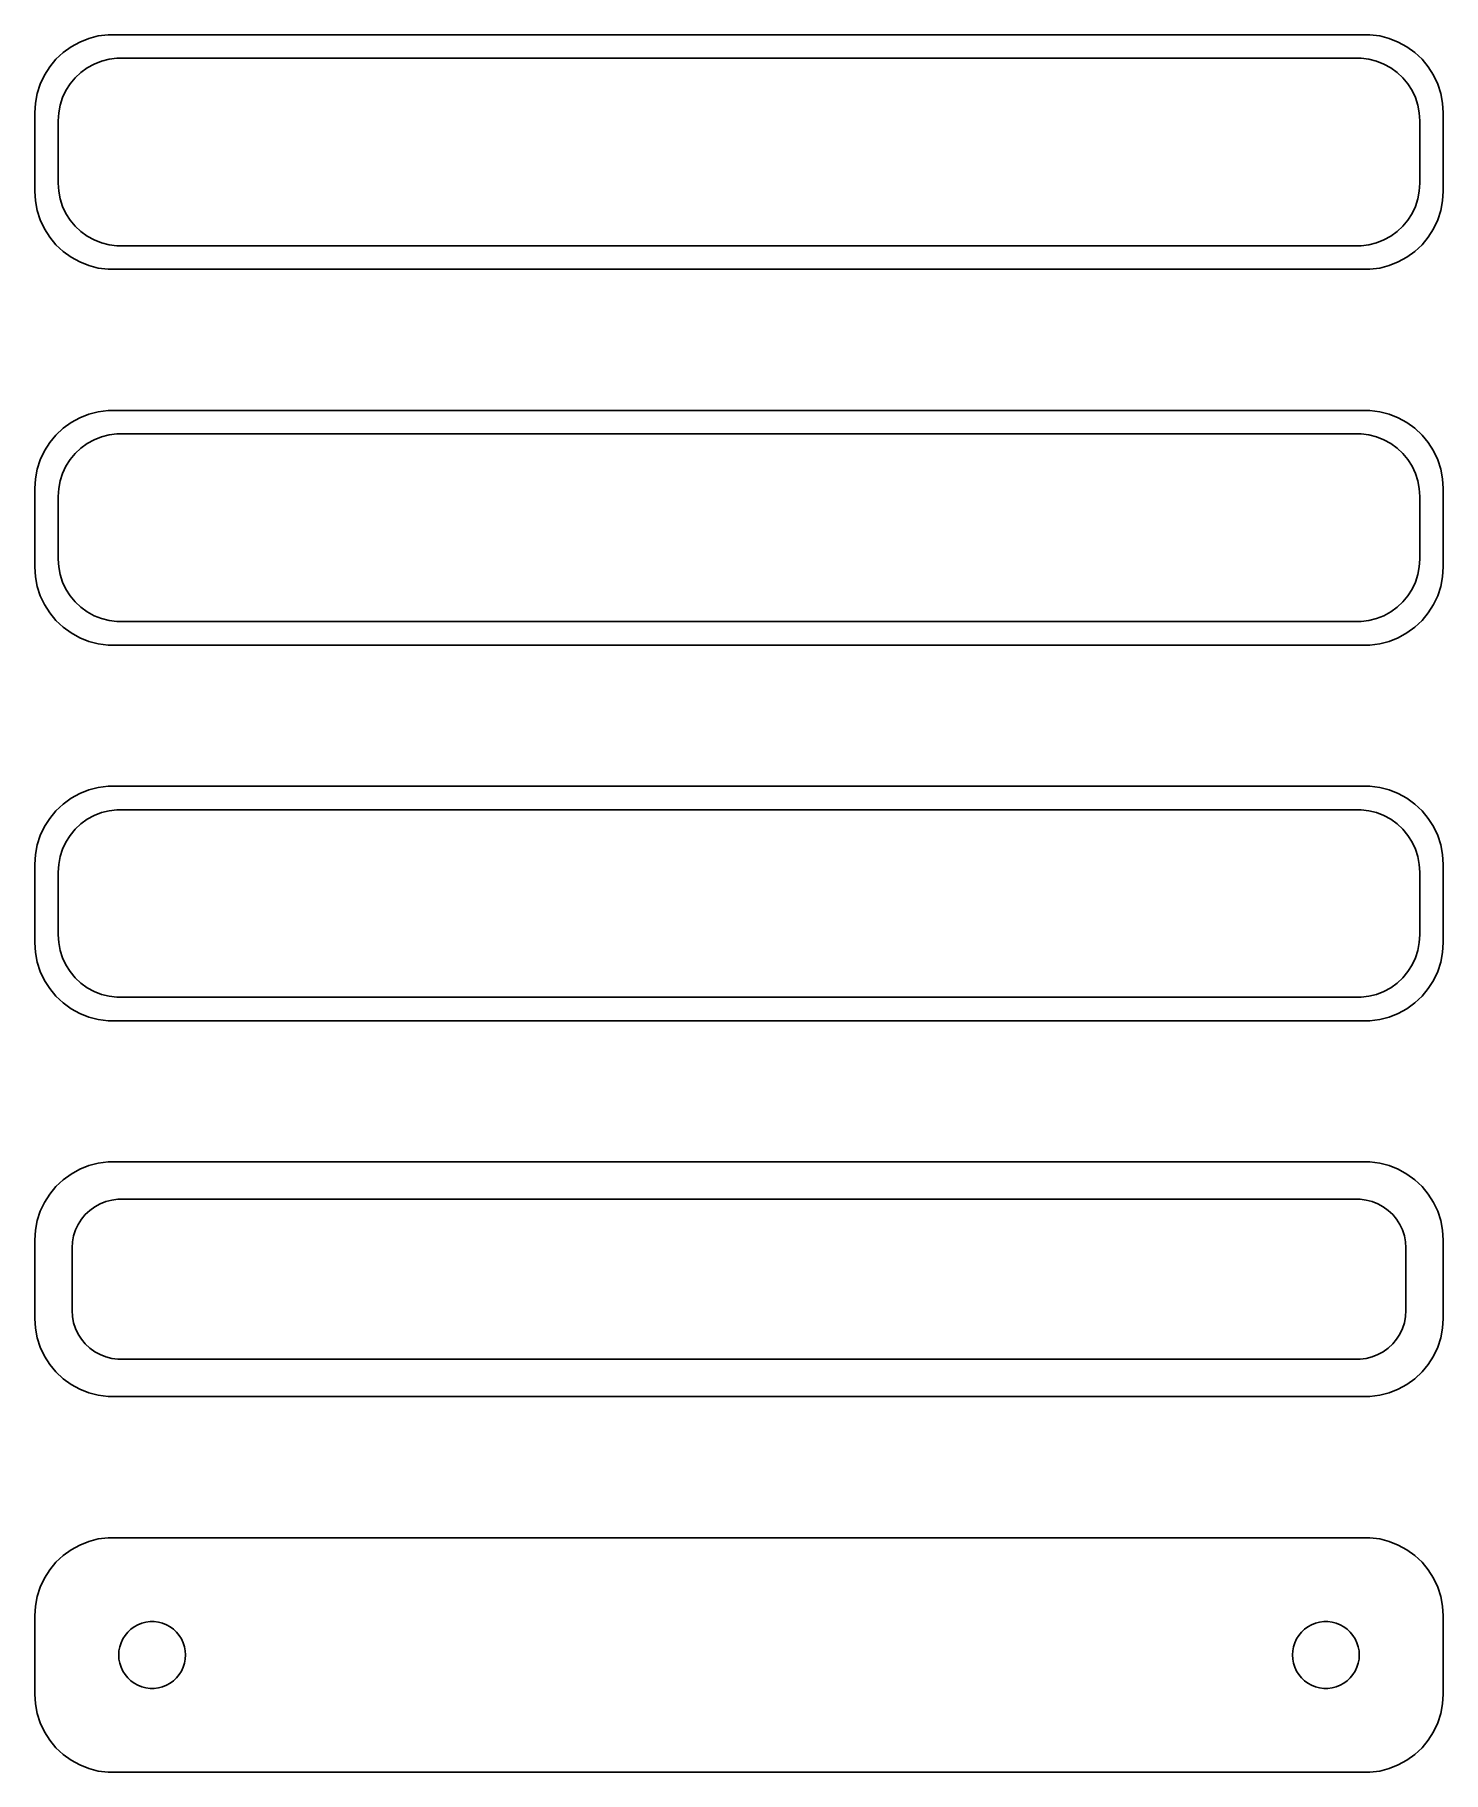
# Model space of a CAD drawing. Header units: metres. Extents: x -45 to 45, y 113 to 223.
import ezdxf

# ---------------------------------------------------------------- set-up
doc = ezdxf.new("R2010")
doc.units = ezdxf.units.M

msp = doc.modelspace()

# ---------------------------------------------------------------- linework, layer by layer
for p, q in [((-41.5451, 223.255), (-42.1289, 223.024)), ((-40.9369, 223.411), (-41.5451, 223.255)), ((-40.3139, 223.49), (-40.9369, 223.411)), ((40.3139, 223.49), (-40.3139, 223.49)), ((40.9369, 223.411), (40.3139, 223.49)), ((41.5451, 223.255), (40.9369, 223.411)), ((42.1289, 223.024), (41.5451, 223.255)), ((-43.1871, 222.353), (-43.6448, 221.923)), ((-42.6791, 222.722), (-43.1871, 222.353)), ((-42.1289, 223.024), (-42.6791, 222.722)), ((-40.2495, 221.929), (-39.7512, 221.992)), ((-39.7512, 221.992), (39.7512, 221.992)), ((39.7512, 221.992), (40.2495, 221.929)), ((42.6791, 222.722), (42.1289, 223.024)), ((43.1871, 222.353), (42.6791, 222.722)), ((43.6448, 221.923), (43.1871, 222.353)), ((-44.3815, 220.909), (-44.6489, 220.341)), ((-44.0451, 221.439), (-44.3815, 220.909)), ((-43.6448, 221.923), (-44.0451, 221.439)), ((-42.4159, 220.738), (-42.0497, 221.082)), ((-42.0497, 221.082), (-41.6433, 221.377)), ((-41.6433, 221.377), (-41.2031, 221.619)), ((-41.2031, 221.619), (-40.7361, 221.804)), ((-40.7361, 221.804), (-40.2495, 221.929)), ((40.2495, 221.929), (40.7361, 221.804)), ((40.7361, 221.804), (41.2031, 221.619)), ((41.2031, 221.619), (41.6433, 221.377)), ((41.6433, 221.377), (42.0497, 221.082)), ((42.0497, 221.082), (42.4159, 220.738)), ((44.0451, 221.439), (43.6448, 221.923)), ((44.3815, 220.909), (44.0451, 221.439)), ((44.6489, 220.341), (44.3815, 220.909)), ((-44.8429, 219.743), (-44.9606, 219.127)), ((-44.6489, 220.341), (-44.8429, 219.743)), ((-43.2191, 219.472), (-43.0052, 219.927)), ((-43.0052, 219.927), (-42.7361, 220.351)), ((-42.7361, 220.351), (-42.4159, 220.738)), ((42.4159, 220.738), (42.7361, 220.351)), ((42.7361, 220.351), (43.0052, 219.927)), ((43.0052, 219.927), (43.2191, 219.472)), ((44.8429, 219.743), (44.6489, 220.341)), ((44.9606, 219.127), (44.8429, 219.743)), ((-44.9606, 219.127), (-45, 218.5)), ((-43.4685, 218.501), (-43.3743, 218.995)), ((-43.3743, 218.995), (-43.2191, 219.472)), ((43.2191, 219.472), (43.3743, 218.995)), ((43.3743, 218.995), (43.4685, 218.501)), ((45, 218.5), (44.9606, 219.127)), ((-45, 218.5), (-45, 213.5)), ((-43.5, 218), (-43.4685, 218.501)), ((-43.5, 214), (-43.5, 218)), ((43.4685, 218.501), (43.5, 218)), ((43.5, 218), (43.5, 214)), ((45, 213.5), (45, 218.5)), ((-45, 213.5), (-44.9606, 212.873)), ((-43.4685, 213.499), (-43.5, 214)), ((-43.3743, 213.005), (-43.4685, 213.499)), ((43.4685, 213.499), (43.3743, 213.005)), ((43.5, 214), (43.4685, 213.499)), ((44.9606, 212.873), (45, 213.5)), ((-44.9606, 212.873), (-44.8429, 212.257)), ((-44.8429, 212.257), (-44.6489, 211.659)), ((-43.2191, 212.528), (-43.3743, 213.005)), ((-43.0052, 212.073), (-43.2191, 212.528)), ((-42.7361, 211.649), (-43.0052, 212.073)), ((43.0052, 212.073), (42.7361, 211.649)), ((43.2191, 212.528), (43.0052, 212.073)), ((43.3743, 213.005), (43.2191, 212.528)), ((44.6489, 211.659), (44.8429, 212.257)), ((44.8429, 212.257), (44.9606, 212.873)), ((-44.6489, 211.659), (-44.3815, 211.091)), ((-44.3815, 211.091), (-44.0451, 210.561)), ((-42.4159, 211.262), (-42.7361, 211.649)), ((-42.0497, 210.918), (-42.4159, 211.262)), ((-41.6433, 210.623), (-42.0497, 210.918)), ((42.0497, 210.918), (41.6433, 210.623)), ((42.4159, 211.262), (42.0497, 210.918)), ((42.7361, 211.649), (42.4159, 211.262)), ((44.0451, 210.561), (44.3815, 211.091)), ((44.3815, 211.091), (44.6489, 211.659)), ((-44.0451, 210.561), (-43.6448, 210.077)), ((-43.6448, 210.077), (-43.1871, 209.647)), ((-41.2031, 210.381), (-41.6433, 210.623)), ((-40.7361, 210.196), (-41.2031, 210.381)), ((-40.2495, 210.071), (-40.7361, 210.196)), ((-39.7512, 210.008), (-40.2495, 210.071)), ((39.7512, 210.008), (-39.7512, 210.008)), ((40.2495, 210.071), (39.7512, 210.008)), ((40.7361, 210.196), (40.2495, 210.071)), ((41.2031, 210.381), (40.7361, 210.196)), ((41.6433, 210.623), (41.2031, 210.381)), ((43.1871, 209.647), (43.6448, 210.077)), ((43.6448, 210.077), (44.0451, 210.561)), ((-43.1871, 209.647), (-42.6791, 209.278)), ((-42.6791, 209.278), (-42.1289, 208.976)), ((-42.1289, 208.976), (-41.5451, 208.745)), ((-41.5451, 208.745), (-40.9369, 208.589)), ((40.9369, 208.589), (41.5451, 208.745)), ((41.5451, 208.745), (42.1289, 208.976)), ((42.1289, 208.976), (42.6791, 209.278)), ((42.6791, 209.278), (43.1871, 209.647)), ((-40.9369, 208.589), (-40.3139, 208.51)), ((-40.3139, 208.51), (40.3139, 208.51)), ((40.3139, 208.51), (40.9369, 208.589)), ((-42.6791, 198.722), (-43.1871, 198.353)), ((-42.1289, 199.024), (-42.6791, 198.722)), ((-41.5451, 199.255), (-42.1289, 199.024)), ((-40.9369, 199.411), (-41.5451, 199.255)), ((-40.3139, 199.49), (-40.9369, 199.411)), ((40.3139, 199.49), (-40.3139, 199.49)), ((40.9369, 199.411), (40.3139, 199.49)), ((41.5451, 199.255), (40.9369, 199.411)), ((42.1289, 199.024), (41.5451, 199.255)), ((42.6791, 198.722), (42.1289, 199.024)), ((43.1871, 198.353), (42.6791, 198.722)), ((-43.6448, 197.923), (-44.0451, 197.439)), ((-43.1871, 198.353), (-43.6448, 197.923)), ((-41.6433, 197.377), (-41.2031, 197.619)), ((-41.2031, 197.619), (-40.7361, 197.804)), ((-40.7361, 197.804), (-40.2495, 197.929)), ((-40.2495, 197.929), (-39.7512, 197.992)), ((-39.7512, 197.992), (39.7512, 197.992)), ((39.7512, 197.992), (40.2495, 197.929)), ((40.2495, 197.929), (40.7361, 197.804)), ((40.7361, 197.804), (41.2031, 197.619)), ((41.2031, 197.619), (41.6433, 197.377)), ((43.6448, 197.923), (43.1871, 198.353)), ((44.0451, 197.439), (43.6448, 197.923)), ((-44.3815, 196.909), (-44.6489, 196.341)), ((-44.0451, 197.439), (-44.3815, 196.909)), ((-42.7361, 196.351), (-42.4159, 196.738)), ((-42.4159, 196.738), (-42.0497, 197.082)), ((-42.0497, 197.082), (-41.6433, 197.377)), ((41.6433, 197.377), (42.0497, 197.082)), ((42.0497, 197.082), (42.4159, 196.738)), ((42.4159, 196.738), (42.7361, 196.351)), ((44.3815, 196.909), (44.0451, 197.439)), ((44.6489, 196.341), (44.3815, 196.909)), ((-44.8429, 195.743), (-44.9606, 195.127)), ((-44.6489, 196.341), (-44.8429, 195.743)), ((-43.3743, 194.995), (-43.2191, 195.472)), ((-43.2191, 195.472), (-43.0052, 195.927)), ((-43.0052, 195.927), (-42.7361, 196.351)), ((42.7361, 196.351), (43.0052, 195.927)), ((43.0052, 195.927), (43.2191, 195.472)), ((43.2191, 195.472), (43.3743, 194.995)), ((44.8429, 195.743), (44.6489, 196.341)), ((44.9606, 195.127), (44.8429, 195.743)), ((-44.9606, 195.127), (-45, 194.5)), ((-45, 194.5), (-45, 189.5)), ((-43.5, 194), (-43.4685, 194.501)), ((-43.4685, 194.501), (-43.3743, 194.995)), ((43.3743, 194.995), (43.4685, 194.501)), ((43.4685, 194.501), (43.5, 194)), ((45, 194.5), (44.9606, 195.127)), ((45, 189.5), (45, 194.5)), ((-43.5, 190), (-43.5, 194)), ((43.5, 194), (43.5, 190)), ((-43.4685, 189.499), (-43.5, 190)), ((43.5, 190), (43.4685, 189.499)), ((-45, 189.5), (-44.9606, 188.873)), ((-44.9606, 188.873), (-44.8429, 188.257)), ((-43.3743, 189.005), (-43.4685, 189.499)), ((-43.2191, 188.528), (-43.3743, 189.005)), ((43.3743, 189.005), (43.2191, 188.528)), ((43.4685, 189.499), (43.3743, 189.005)), ((44.8429, 188.257), (44.9606, 188.873)), ((44.9606, 188.873), (45, 189.5)), ((-44.8429, 188.257), (-44.6489, 187.659)), ((-44.6489, 187.659), (-44.3815, 187.091)), ((-43.0052, 188.073), (-43.2191, 188.528)), ((-42.7361, 187.649), (-43.0052, 188.073)), ((-42.4159, 187.262), (-42.7361, 187.649)), ((42.7361, 187.649), (42.4159, 187.262)), ((43.0052, 188.073), (42.7361, 187.649)), ((43.2191, 188.528), (43.0052, 188.073)), ((44.3815, 187.091), (44.6489, 187.659)), ((44.6489, 187.659), (44.8429, 188.257)), ((-44.3815, 187.091), (-44.0451, 186.561)), ((-44.0451, 186.561), (-43.6448, 186.077)), ((-42.0497, 186.918), (-42.4159, 187.262)), ((-41.6433, 186.623), (-42.0497, 186.918)), ((-41.2031, 186.381), (-41.6433, 186.623)), ((41.6433, 186.623), (41.2031, 186.381)), ((42.0497, 186.918), (41.6433, 186.623)), ((42.4159, 187.262), (42.0497, 186.918)), ((43.6448, 186.077), (44.0451, 186.561)), ((44.0451, 186.561), (44.3815, 187.091)), ((-43.6448, 186.077), (-43.1871, 185.647)), ((-43.1871, 185.647), (-42.6791, 185.278)), ((-40.7361, 186.196), (-41.2031, 186.381)), ((-40.2495, 186.071), (-40.7361, 186.196)), ((-39.7512, 186.008), (-40.2495, 186.071)), ((39.7512, 186.008), (-39.7512, 186.008)), ((40.2495, 186.071), (39.7512, 186.008)), ((40.7361, 186.196), (40.2495, 186.071)), ((41.2031, 186.381), (40.7361, 186.196)), ((42.6791, 185.278), (43.1871, 185.647)), ((43.1871, 185.647), (43.6448, 186.077)), ((-42.6791, 185.278), (-42.1289, 184.976)), ((-42.1289, 184.976), (-41.5451, 184.745)), ((-41.5451, 184.745), (-40.9369, 184.589)), ((-40.9369, 184.589), (-40.3139, 184.51)), ((-40.3139, 184.51), (40.3139, 184.51)), ((40.3139, 184.51), (40.9369, 184.589)), ((40.9369, 184.589), (41.5451, 184.745)), ((41.5451, 184.745), (42.1289, 184.976)), ((42.1289, 184.976), (42.6791, 185.278)), ((-40.9369, 175.411), (-41.5451, 175.255)), ((-40.3139, 175.49), (-40.9369, 175.411)), ((40.3139, 175.49), (-40.3139, 175.49)), ((40.9369, 175.411), (40.3139, 175.49)), ((41.5451, 175.255), (40.9369, 175.411)), ((-43.1871, 174.353), (-43.6448, 173.923)), ((-42.6791, 174.722), (-43.1871, 174.353)), ((-42.1289, 175.024), (-42.6791, 174.722)), ((-41.5451, 175.255), (-42.1289, 175.024)), ((42.1289, 175.024), (41.5451, 175.255)), ((42.6791, 174.722), (42.1289, 175.024)), ((43.1871, 174.353), (42.6791, 174.722)), ((43.6448, 173.923), (43.1871, 174.353)), ((-44.0451, 173.439), (-44.3815, 172.909)), ((-43.6448, 173.923), (-44.0451, 173.439)), ((-42.0497, 173.082), (-41.6433, 173.377)), ((-41.6433, 173.377), (-41.2031, 173.619)), ((-41.2031, 173.619), (-40.7361, 173.804)), ((-40.7361, 173.804), (-40.2495, 173.929)), ((-40.2495, 173.929), (-39.7512, 173.992)), ((-39.7512, 173.992), (39.7512, 173.992)), ((39.7512, 173.992), (40.2495, 173.929)), ((40.2495, 173.929), (40.7361, 173.804)), ((40.7361, 173.804), (41.2031, 173.619)), ((41.2031, 173.619), (41.6433, 173.377)), ((41.6433, 173.377), (42.0497, 173.082)), ((44.0451, 173.439), (43.6448, 173.923)), ((44.3815, 172.909), (44.0451, 173.439)), ((-44.6489, 172.341), (-44.8429, 171.743)), ((-44.3815, 172.909), (-44.6489, 172.341)), ((-43.0052, 171.927), (-42.7361, 172.351)), ((-42.7361, 172.351), (-42.4159, 172.738)), ((-42.4159, 172.738), (-42.0497, 173.082)), ((42.0497, 173.082), (42.4159, 172.738)), ((42.4159, 172.738), (42.7361, 172.351)), ((42.7361, 172.351), (43.0052, 171.927)), ((44.6489, 172.341), (44.3815, 172.909)), ((44.8429, 171.743), (44.6489, 172.341)), ((-44.9606, 171.127), (-45, 170.5)), ((-44.8429, 171.743), (-44.9606, 171.127)), ((-43.4685, 170.501), (-43.3743, 170.995)), ((-43.3743, 170.995), (-43.2191, 171.472)), ((-43.2191, 171.472), (-43.0052, 171.927)), ((43.0052, 171.927), (43.2191, 171.472)), ((43.2191, 171.472), (43.3743, 170.995)), ((43.3743, 170.995), (43.4685, 170.501)), ((44.9606, 171.127), (44.8429, 171.743)), ((45, 170.5), (44.9606, 171.127)), ((-45, 170.5), (-45, 165.5)), ((-43.5, 170), (-43.4685, 170.501)), ((-43.5, 166), (-43.5, 170)), ((43.4685, 170.501), (43.5, 170)), ((43.5, 170), (43.5, 166)), ((45, 165.5), (45, 170.5)), ((-45, 165.5), (-44.9606, 164.873)), ((-43.4685, 165.499), (-43.5, 166)), ((-43.3743, 165.005), (-43.4685, 165.499)), ((43.4685, 165.499), (43.3743, 165.005)), ((43.5, 166), (43.4685, 165.499)), ((44.9606, 164.873), (45, 165.5)), ((-44.9606, 164.873), (-44.8429, 164.257)), ((-44.8429, 164.257), (-44.6489, 163.659)), ((-43.2191, 164.528), (-43.3743, 165.005)), ((-43.0052, 164.073), (-43.2191, 164.528)), ((43.2191, 164.528), (43.0052, 164.073)), ((43.3743, 165.005), (43.2191, 164.528)), ((44.6489, 163.659), (44.8429, 164.257)), ((44.8429, 164.257), (44.9606, 164.873)), ((-44.6489, 163.659), (-44.3815, 163.091)), ((-42.7361, 163.649), (-43.0052, 164.073)), ((-42.4159, 163.262), (-42.7361, 163.649)), ((-42.0497, 162.918), (-42.4159, 163.262)), ((42.4159, 163.262), (42.0497, 162.918)), ((42.7361, 163.649), (42.4159, 163.262)), ((43.0052, 164.073), (42.7361, 163.649)), ((44.3815, 163.091), (44.6489, 163.659)), ((-44.3815, 163.091), (-44.0451, 162.561)), ((-44.0451, 162.561), (-43.6448, 162.077)), ((-43.6448, 162.077), (-43.1871, 161.647)), ((-41.6433, 162.623), (-42.0497, 162.918)), ((-41.2031, 162.381), (-41.6433, 162.623)), ((-40.7361, 162.196), (-41.2031, 162.381)), ((-40.2495, 162.071), (-40.7361, 162.196)), ((-39.7512, 162.008), (-40.2495, 162.071)), ((40.2495, 162.071), (39.7512, 162.008)), ((40.7361, 162.196), (40.2495, 162.071)), ((41.2031, 162.381), (40.7361, 162.196)), ((41.6433, 162.623), (41.2031, 162.381)), ((42.0497, 162.918), (41.6433, 162.623)), ((43.1871, 161.647), (43.6448, 162.077)), ((43.6448, 162.077), (44.0451, 162.561)), ((44.0451, 162.561), (44.3815, 163.091)), ((-43.1871, 161.647), (-42.6791, 161.278)), ((-42.6791, 161.278), (-42.1289, 160.976)), ((-42.1289, 160.976), (-41.5451, 160.745)), ((39.7512, 162.008), (-39.7512, 162.008)), ((41.5451, 160.745), (42.1289, 160.976)), ((42.1289, 160.976), (42.6791, 161.278)), ((42.6791, 161.278), (43.1871, 161.647)), ((-41.5451, 160.745), (-40.9369, 160.589)), ((-40.9369, 160.589), (-40.3139, 160.51)), ((-40.3139, 160.51), (40.3139, 160.51)), ((40.3139, 160.51), (40.9369, 160.589)), ((40.9369, 160.589), (41.5451, 160.745)), ((-42.1289, 151.024), (-42.6791, 150.722)), ((-41.5451, 151.255), (-42.1289, 151.024)), ((-40.9369, 151.411), (-41.5451, 151.255)), ((-40.3139, 151.49), (-40.9369, 151.411)), ((40.3139, 151.49), (-40.3139, 151.49)), ((40.9369, 151.411), (40.3139, 151.49)), ((41.5451, 151.255), (40.9369, 151.411)), ((42.1289, 151.024), (41.5451, 151.255)), ((42.6791, 150.722), (42.1289, 151.024)), ((-43.6448, 149.923), (-44.0451, 149.439)), ((-43.1871, 150.353), (-43.6448, 149.923)), ((-42.6791, 150.722), (-43.1871, 150.353)), ((43.1871, 150.353), (42.6791, 150.722)), ((43.6448, 149.923), (43.1871, 150.353)), ((44.0451, 149.439), (43.6448, 149.923)), ((-44.3815, 148.909), (-44.6489, 148.341)), ((-44.0451, 149.439), (-44.3815, 148.909)), ((-41.168, 148.628), (-40.8254, 148.817)), ((-40.8254, 148.817), (-40.4619, 148.961)), ((-40.4619, 148.961), (-40.0833, 149.058)), ((-40.0833, 149.058), (-39.6954, 149.107)), ((-39.6954, 149.107), (39.6954, 149.107)), ((39.6954, 149.107), (40.0833, 149.058)), ((40.0833, 149.058), (40.4619, 148.961)), ((40.4619, 148.961), (40.8254, 148.817)), ((40.8254, 148.817), (41.168, 148.628)), ((44.3815, 148.909), (44.0451, 149.439)), ((44.6489, 148.341), (44.3815, 148.909)), ((-44.8429, 147.743), (-44.9606, 147.127)), ((-44.6489, 148.341), (-44.8429, 147.743)), ((-42.2279, 147.5), (-42.0184, 147.83)), ((-42.0184, 147.83), (-41.7692, 148.131)), ((-41.7692, 148.131), (-41.4842, 148.399)), ((-41.4842, 148.399), (-41.168, 148.628)), ((41.168, 148.628), (41.4842, 148.399)), ((41.4842, 148.399), (41.7692, 148.131)), ((41.7692, 148.131), (42.0184, 147.83)), ((42.0184, 147.83), (42.2279, 147.5)), ((44.8429, 147.743), (44.6489, 148.341)), ((44.9606, 147.127), (44.8429, 147.743)), ((-44.9606, 147.127), (-45, 146.5)), ((-45, 146.5), (-45, 141.5)), ((-42.5884, 146.39), (-42.5151, 146.774)), ((-42.5151, 146.774), (-42.3943, 147.146)), ((-42.3943, 147.146), (-42.2279, 147.5)), ((42.2279, 147.5), (42.3943, 147.146)), ((42.3943, 147.146), (42.5151, 146.774)), ((42.5151, 146.774), (42.5884, 146.39)), ((45, 146.5), (44.9606, 147.127)), ((45, 141.5), (45, 146.5)), ((-42.6129, 146), (-42.5884, 146.39)), ((-42.6129, 142), (-42.6129, 146)), ((42.5884, 146.39), (42.6129, 146)), ((42.6129, 146), (42.6129, 142)), ((-45, 141.5), (-44.9606, 140.873)), ((-42.5884, 141.61), (-42.6129, 142)), ((-42.5151, 141.226), (-42.5884, 141.61)), ((-42.3943, 140.854), (-42.5151, 141.226)), ((42.5151, 141.226), (42.3943, 140.854)), ((42.5884, 141.61), (42.5151, 141.226)), ((42.6129, 142), (42.5884, 141.61)), ((44.9606, 140.873), (45, 141.5)), ((-44.9606, 140.873), (-44.8429, 140.257)), ((-44.8429, 140.257), (-44.6489, 139.659)), ((-42.2279, 140.5), (-42.3943, 140.854)), ((-42.0184, 140.17), (-42.2279, 140.5)), ((-41.7692, 139.869), (-42.0184, 140.17)), ((-41.4842, 139.601), (-41.7692, 139.869)), ((41.7692, 139.869), (41.4842, 139.601)), ((42.0184, 140.17), (41.7692, 139.869)), ((42.2279, 140.5), (42.0184, 140.17)), ((42.3943, 140.854), (42.2279, 140.5)), ((44.6489, 139.659), (44.8429, 140.257)), ((44.8429, 140.257), (44.9606, 140.873)), ((-44.6489, 139.659), (-44.3815, 139.091)), ((-44.3815, 139.091), (-44.0451, 138.561)), ((-41.168, 139.372), (-41.4842, 139.601)), ((-40.8254, 139.183), (-41.168, 139.372)), ((-40.4619, 139.039), (-40.8254, 139.183)), ((-40.0833, 138.942), (-40.4619, 139.039)), ((-39.6954, 138.893), (-40.0833, 138.942)), ((39.6954, 138.893), (-39.6954, 138.893)), ((40.0833, 138.942), (39.6954, 138.893)), ((40.4619, 139.039), (40.0833, 138.942)), ((40.8254, 139.183), (40.4619, 139.039)), ((41.168, 139.372), (40.8254, 139.183)), ((41.4842, 139.601), (41.168, 139.372)), ((44.0451, 138.561), (44.3815, 139.091)), ((44.3815, 139.091), (44.6489, 139.659)), ((-44.0451, 138.561), (-43.6448, 138.077)), ((-43.6448, 138.077), (-43.1871, 137.647)), ((-43.1871, 137.647), (-42.6791, 137.278)), ((42.6791, 137.278), (43.1871, 137.647)), ((43.1871, 137.647), (43.6448, 138.077)), ((43.6448, 138.077), (44.0451, 138.561)), ((-42.6791, 137.278), (-42.1289, 136.976)), ((-42.1289, 136.976), (-41.5451, 136.745)), ((-41.5451, 136.745), (-40.9369, 136.589)), ((-40.9369, 136.589), (-40.3139, 136.51)), ((-40.3139, 136.51), (40.3139, 136.51)), ((40.3139, 136.51), (40.9369, 136.589)), ((40.9369, 136.589), (41.5451, 136.745)), ((41.5451, 136.745), (42.1289, 136.976)), ((42.1289, 136.976), (42.6791, 137.278)), ((-42.6791, 126.722), (-43.1871, 126.353)), ((-42.1289, 127.024), (-42.6791, 126.722)), ((-41.5451, 127.255), (-42.1289, 127.024)), ((-40.9369, 127.411), (-41.5451, 127.255)), ((-40.3139, 127.49), (-40.9369, 127.411)), ((40.3139, 127.49), (-40.3139, 127.49)), ((40.9369, 127.411), (40.3139, 127.49)), ((41.5451, 127.255), (40.9369, 127.411)), ((42.1289, 127.024), (41.5451, 127.255)), ((42.6791, 126.722), (42.1289, 127.024)), ((43.1871, 126.353), (42.6791, 126.722)), ((-44.0451, 125.439), (-44.3815, 124.909)), ((-43.6448, 125.923), (-44.0451, 125.439)), ((-43.1871, 126.353), (-43.6448, 125.923)), ((43.6448, 125.923), (43.1871, 126.353)), ((44.0451, 125.439), (43.6448, 125.923)), ((44.3815, 124.909), (44.0451, 125.439)), ((-44.6489, 124.341), (-44.8429, 123.743)), ((-44.3815, 124.909), (-44.6489, 124.341)), ((44.6489, 124.341), (44.3815, 124.909)), ((44.8429, 123.743), (44.6489, 124.341)), ((-44.8429, 123.743), (-44.9606, 123.127)), ((44.9606, 123.127), (44.8429, 123.743)), ((-44.9606, 123.127), (-45, 122.5)), ((-45, 122.5), (-45, 117.5)), ((-38.1598, 122.031), (-37.9001, 122.097)), ((-37.9001, 122.097), (-37.6341, 122.131)), ((-37.6341, 122.131), (-37.3659, 122.131)), ((-37.3659, 122.131), (-37.0999, 122.097)), ((-37.0999, 122.097), (-36.8401, 122.031)), ((36.8401, 122.031), (37.0999, 122.097)), ((37.0999, 122.097), (37.3659, 122.131)), ((37.3659, 122.131), (37.6341, 122.131)), ((37.6341, 122.131), (37.9001, 122.097)), ((37.9001, 122.097), (38.1598, 122.031)), ((45, 122.5), (44.9606, 123.127)), ((45, 117.5), (45, 122.5)), ((-39.4853, 120.786), (-39.3712, 121.029)), ((-39.3712, 121.029), (-39.2275, 121.255)), ((-39.2275, 121.255), (-39.0565, 121.462)), ((-39.0565, 121.462), (-38.8611, 121.645)), ((-38.8611, 121.645), (-38.6441, 121.803)), ((-38.6441, 121.803), (-38.4092, 121.932)), ((-38.4092, 121.932), (-38.1598, 122.031)), ((-36.8401, 122.031), (-36.5908, 121.932)), ((-36.5908, 121.932), (-36.3559, 121.803)), ((-36.3559, 121.803), (-36.1389, 121.645)), ((-36.1389, 121.645), (-35.9434, 121.462)), ((-35.9434, 121.462), (-35.7725, 121.255)), ((-35.7725, 121.255), (-35.6288, 121.029)), ((-35.6288, 121.029), (-35.5146, 120.786)), ((35.5146, 120.786), (35.6288, 121.029)), ((35.6288, 121.029), (35.7725, 121.255)), ((35.7725, 121.255), (35.9434, 121.462)), ((35.9434, 121.462), (36.1389, 121.645)), ((36.1389, 121.645), (36.3559, 121.803)), ((36.3559, 121.803), (36.5908, 121.932)), ((36.5908, 121.932), (36.8401, 122.031)), ((38.1598, 122.031), (38.4092, 121.932)), ((38.4092, 121.932), (38.6441, 121.803)), ((38.6441, 121.803), (38.8611, 121.645)), ((38.8611, 121.645), (39.0565, 121.462)), ((39.0565, 121.462), (39.2275, 121.255)), ((39.2275, 121.255), (39.3712, 121.029)), ((39.3712, 121.029), (39.4853, 120.786)), ((-39.6353, 120), (-39.6185, 120.268)), ((-39.6185, 119.732), (-39.6353, 120)), ((-39.6185, 120.268), (-39.5682, 120.531)), ((-39.5682, 120.531), (-39.4853, 120.786)), ((-35.5146, 120.786), (-35.4318, 120.531)), ((-35.4318, 120.531), (-35.3815, 120.268)), ((-35.3815, 120.268), (-35.3647, 120)), ((-35.3647, 120), (-35.3815, 119.732)), ((35.3647, 120), (35.3815, 120.268)), ((35.3815, 119.732), (35.3647, 120)), ((35.3815, 120.268), (35.4318, 120.531)), ((35.4318, 120.531), (35.5146, 120.786)), ((39.4853, 120.786), (39.5682, 120.531)), ((39.5682, 120.531), (39.6185, 120.268)), ((39.6185, 120.268), (39.6353, 120)), ((39.6353, 120), (39.6185, 119.732)), ((-39.5682, 119.469), (-39.6185, 119.732)), ((-39.4853, 119.214), (-39.5682, 119.469)), ((-39.3712, 118.971), (-39.4853, 119.214)), ((-39.2275, 118.745), (-39.3712, 118.971)), ((-35.6288, 118.971), (-35.7725, 118.745)), ((-35.5146, 119.214), (-35.6288, 118.971)), ((-35.4318, 119.469), (-35.5146, 119.214)), ((-35.3815, 119.732), (-35.4318, 119.469)), ((35.4318, 119.469), (35.3815, 119.732)), ((35.5146, 119.214), (35.4318, 119.469)), ((35.6288, 118.971), (35.5146, 119.214)), ((35.7725, 118.745), (35.6288, 118.971)), ((39.3712, 118.971), (39.2275, 118.745)), ((39.4853, 119.214), (39.3712, 118.971)), ((39.5682, 119.469), (39.4853, 119.214)), ((39.6185, 119.732), (39.5682, 119.469)), ((-39.0565, 118.538), (-39.2275, 118.745)), ((-38.8611, 118.355), (-39.0565, 118.538)), ((-38.6441, 118.197), (-38.8611, 118.355)), ((-38.4092, 118.068), (-38.6441, 118.197)), ((-38.1598, 117.969), (-38.4092, 118.068)), ((-37.9001, 117.903), (-38.1598, 117.969)), ((-37.6341, 117.869), (-37.9001, 117.903)), ((-37.3659, 117.869), (-37.6341, 117.869)), ((-37.0999, 117.903), (-37.3659, 117.869)), ((-36.8401, 117.969), (-37.0999, 117.903)), ((-36.5908, 118.068), (-36.8401, 117.969)), ((-36.3559, 118.197), (-36.5908, 118.068)), ((-36.1389, 118.355), (-36.3559, 118.197)), ((-35.9434, 118.538), (-36.1389, 118.355)), ((-35.7725, 118.745), (-35.9434, 118.538)), ((35.9434, 118.538), (35.7725, 118.745)), ((36.1389, 118.355), (35.9434, 118.538)), ((36.3559, 118.197), (36.1389, 118.355)), ((36.5908, 118.068), (36.3559, 118.197)), ((36.8401, 117.969), (36.5908, 118.068)), ((37.0999, 117.903), (36.8401, 117.969)), ((37.3659, 117.869), (37.0999, 117.903)), ((37.6341, 117.869), (37.3659, 117.869)), ((37.9001, 117.903), (37.6341, 117.869)), ((38.1598, 117.969), (37.9001, 117.903)), ((38.4092, 118.068), (38.1598, 117.969)), ((38.6441, 118.197), (38.4092, 118.068)), ((38.8611, 118.355), (38.6441, 118.197)), ((39.0565, 118.538), (38.8611, 118.355)), ((39.2275, 118.745), (39.0565, 118.538)), ((-45, 117.5), (-44.9606, 116.873)), ((-44.9606, 116.873), (-44.8429, 116.257)), ((44.8429, 116.257), (44.9606, 116.873)), ((44.9606, 116.873), (45, 117.5)), ((-44.8429, 116.257), (-44.6489, 115.659)), ((-44.6489, 115.659), (-44.3815, 115.091)), ((44.3815, 115.091), (44.6489, 115.659)), ((44.6489, 115.659), (44.8429, 116.257)), ((-44.3815, 115.091), (-44.0451, 114.561)), ((-44.0451, 114.561), (-43.6448, 114.077)), ((43.6448, 114.077), (44.0451, 114.561)), ((44.0451, 114.561), (44.3815, 115.091)), ((-43.6448, 114.077), (-43.1871, 113.647)), ((-43.1871, 113.647), (-42.6791, 113.278)), ((-42.6791, 113.278), (-42.1289, 112.976)), ((42.1289, 112.976), (42.6791, 113.278)), ((42.6791, 113.278), (43.1871, 113.647)), ((43.1871, 113.647), (43.6448, 114.077)), ((-42.1289, 112.976), (-41.5451, 112.745)), ((-41.5451, 112.745), (-40.9369, 112.589)), ((-40.9369, 112.589), (-40.3139, 112.51)), ((-40.3139, 112.51), (40.3139, 112.51)), ((40.3139, 112.51), (40.9369, 112.589)), ((40.9369, 112.589), (41.5451, 112.745)), ((41.5451, 112.745), (42.1289, 112.976))]:
    msp.add_line(p, q)

doc.saveas('drawing.dxf')
